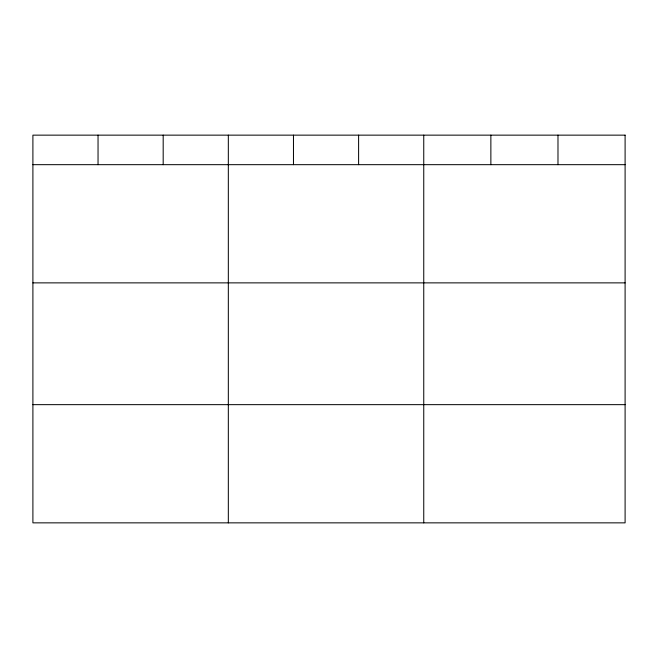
<?xml version="1.0" encoding="UTF-8"?>
<svg xmlns="http://www.w3.org/2000/svg" width="658" height="658" viewBox="0 0 658 658"><rect width="100%" height="100%" fill="white"/><g stroke="black" fill="none" stroke-linecap="round" stroke-linejoin="round"><path stroke-width="0.99" d="M32.9 164.673L625.1 164.673M32.9 282.874L625.1 282.874M32.9 404.654L625.1 404.654M557.984 135.145L557.984 164.673M490.868 135.145L490.868 164.673M423.752 135.145L423.752 522.855M358.61 135.145L358.61 164.673M293.468 135.145L293.468 164.673M228.326 135.145L228.326 522.855M163.184 135.145L163.184 164.673M98.042 135.145L98.042 164.673M625.1 135.145L32.9 135.145L32.9 522.855L625.1 522.855L625.1 135.145"/></g></svg>
